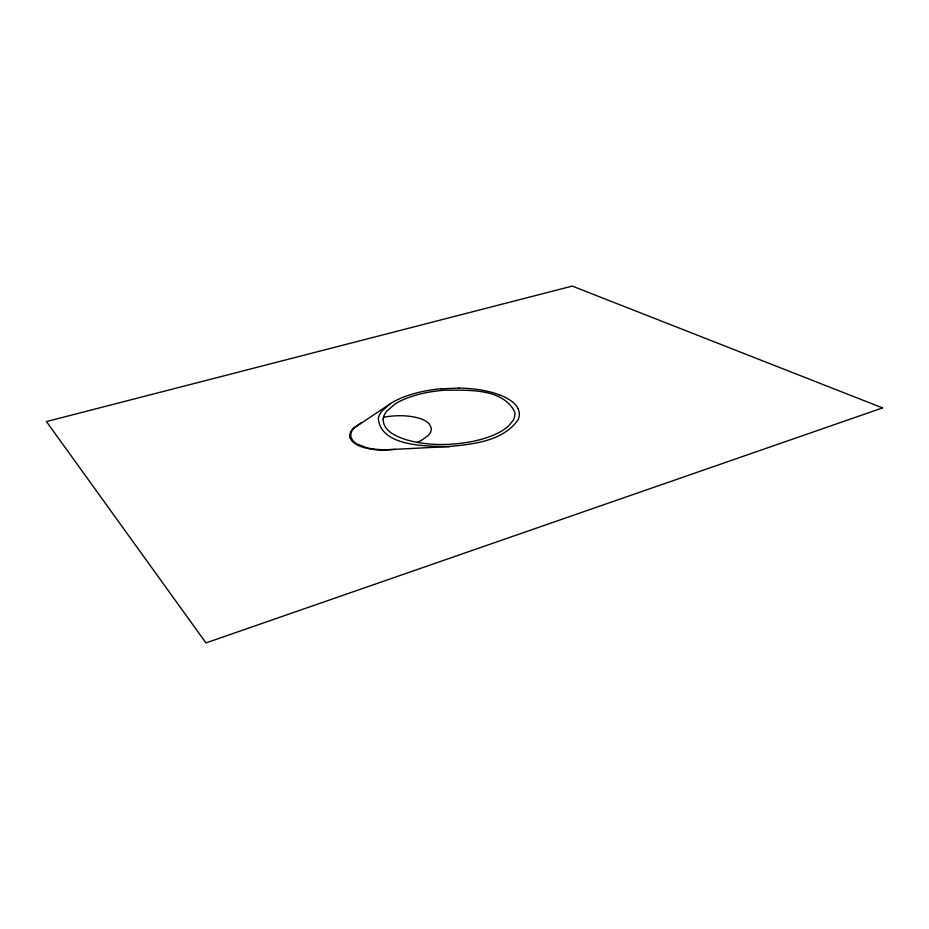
<?xml version="1.0" encoding="UTF-8"?>
<svg xmlns="http://www.w3.org/2000/svg" width="929" height="929" viewBox="0 0 929 929"><rect width="100%" height="100%" fill="white"/><g stroke="black" fill="none" stroke-linecap="round" stroke-linejoin="round"><path stroke-width="1.39" d="M441.054 388.74A64.496 25.013 -5.2 0 0 390.296 403.732L381.714 411.315A76.004 29.589 -5 0 0 378.3 418.398C380.6 446.93 427.456 446.152 448.266 446.605C472.489 444.283 502.612 441.554 517.964 419.989A76.84 30.146 -5.3 0 0 518.057 408.748M390.308 403.732L354.437 427.746A44.418 17.628 -6.2 0 0 350.883 433.402L350.825 436.99L352.904 440.683A48.68 19.312 -6.1 0 0 357.235 444.097L366.816 447.755A46.16 18.325 -6.2 0 0 377.383 449.45L383.003 449.775M421.313 440.439L427.932 435.747A41.108 16.35 -6.3 0 0 430.882 431.509L431.358 428.211L429.477 424.147A43.651 17.372 -6.3 0 0 425.029 420.686L423.322 419.827A39.703 15.781 -6.3 0 0 420.442 418.677A41.666 16.571 -6.3 0 0 407.378 416.053L404.765 415.855A37.067 14.701 -6.3 0 0 383.526 417.237M361.207 422.753L353.392 428.199A44.731 17.767 -6.2 0 0 350.79 431.613L349.722 434.993L350.036 437.71M417.121 442.367L417.678 442.134A39.761 15.805 -6.3 0 0 421.325 440.439M395.139 449.404L383.747 450.019M441.054 388.798L458.775 388.113M449.845 446.524L381.877 449.996M381.807 450.101A45.312 17.999 -6.2 0 1 350.187 437.687M458.821 388.055A77.049 30.146 -5.3 0 1 499.697 395.022M499.802 394.976A83.18 32.654 -5.4 0 1 518.161 408.737M383.154 419.2C383.166 431.346 396.95 436.746 406.67 439.881C428.176 445.978 451.18 445.583 472.989 441.345A61.221 24.061 -5 0 0 496.899 433.588A59.723 23.492 -5 0 0 503.599 429.848L508.767 425.819L513.238 420.198A70.476 27.626 -5.2 0 0 514.701 411.814C502.426 387.892 467.833 390.285 444.91 390.18A60.141 23.33 -5.2 0 0 395.104 403.952L386.661 411.233A70.871 27.591 -5 0 0 383.317 418.05L383.154 419.2M882.55 407.901L205.971 642.914L46.45 421.569L572.276 286.086L882.55 407.901"/></g></svg>
